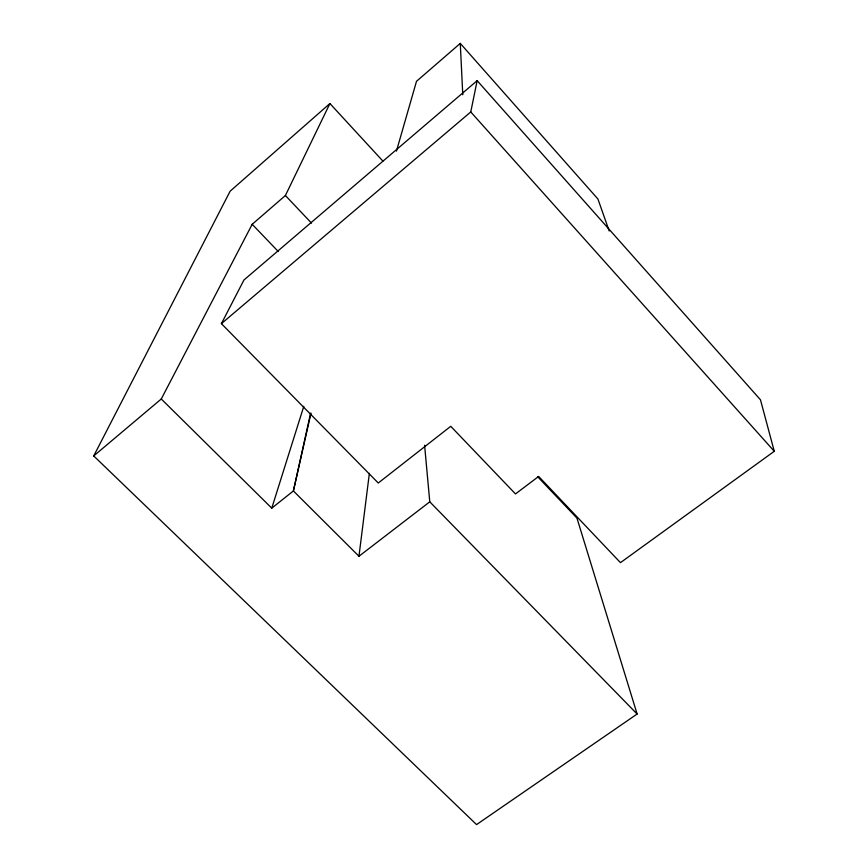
<?xml version="1.0" encoding="UTF-8"?>
<svg xmlns="http://www.w3.org/2000/svg" width="868" height="868" viewBox="0 0 868 868"><rect width="100%" height="100%" fill="white"/><g stroke="black" fill="none" stroke-linecap="round" stroke-linejoin="round"><path stroke-width="1.3" d="M310.549 413.342L293.395 490.941L358.961 556.258L369.367 473.364M221.405 323.645L470.76 111.95L477.161 80.659L760.466 399.801L774.278 451.295L620.457 562.648L538.648 476.434L515.494 493.935L450.752 426.307L378.264 483.009L221.405 323.645L243.941 280.006L477.161 80.659M311.004 413.125L293.395 490.941L271.771 508.16L161.274 398.987L252.187 224.291L285.398 195.517L329.905 103.531L382.864 161.057M396.448 151.119L416.499 81.321L460.279 43.4L597.933 199.011L609.184 230.986M271.771 508.16L303.8 406.3M537.813 476.89L576.96 518.12L637.123 714.017L476.554 824.6L93.722 455.939L230.139 191.188L329.905 103.531M93.722 455.939L161.274 398.987M358.961 556.258L429.769 501.823L424.593 445.251M429.769 501.823L637.123 714.017M252.187 224.291L278.259 251.503M285.398 195.517L311.493 223.098M470.76 111.95L774.278 451.295M460.279 43.4L462.774 94.764"/></g></svg>
